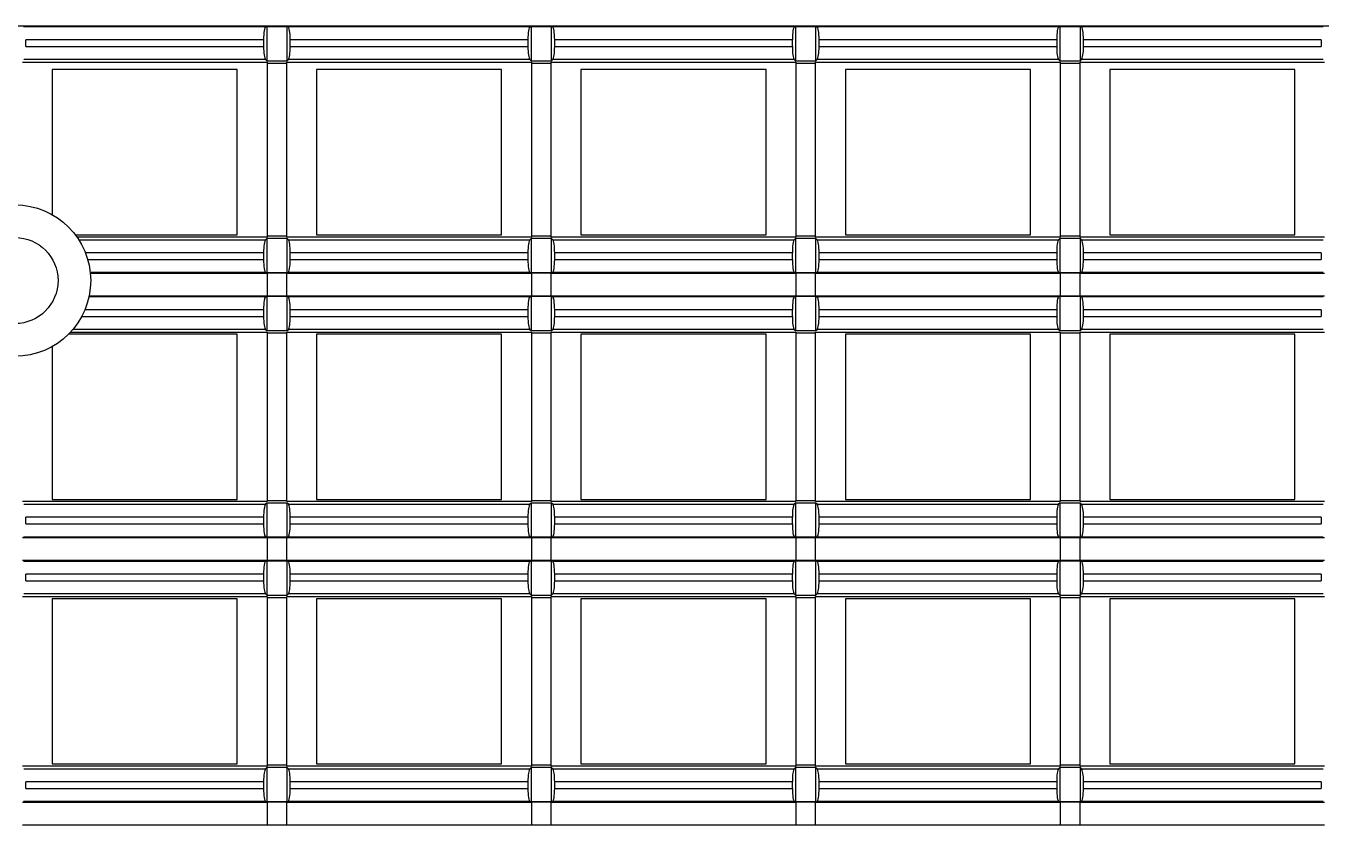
# Model space of a CAD drawing. Header units: inches. Extents: x 0 to 653, y 0 to 346.
# Drawn here: x 92.12 to 111.72, y 307.21 to 319.29 of the extents above; entities that cross this region are included whole.
import ezdxf

# ---------------------------------------------------------------- set-up
doc = ezdxf.new("R2010")
doc.units = ezdxf.units.IN
doc.header["$LTSCALE"] = 35.925693
doc.header["$MEASUREMENT"] = 0
doc.layers.get('0').update_dxf_attribs({"linetype": 'CONTINUOUS'})
doc.layers.add('2', color=7, linetype='CONTINUOUS')
doc.layers.add('71', color=7, linetype='CONTINUOUS')

msp = doc.modelspace()

# ---------------------------------------------------------------- linework, layer by layer
at = {"color": 3, "linetype": 'Continuous'}
msp.add_circle((91.96, 315.44), 0.65, dxfattribs=at)
at = {"layer": '2', "color": 132, "linetype": 'Continuous', "true_color": 0x00cccc}
for p, q in [((0, 319.291), (127.845, 319.291)), ((127.845, 319.287), (0, 319.287)), ((92.09, 319.28), (95.753, 319.28)), ((95.772, 319.284), (95.753, 319.28)), ((95.772, 318.76), (95.772, 319.284)), ((95.772, 319.284), (96.072, 319.284)), ((96.072, 319.284), (96.072, 318.76)), ((96.09, 319.28), (96.072, 319.284)), ((96.09, 319.28), (99.753, 319.28)), ((99.772, 319.284), (99.753, 319.28)), ((99.772, 318.76), (99.772, 319.284)), ((99.772, 319.284), (100.072, 319.284)), ((100.072, 319.284), (100.072, 318.76)), ((100.09, 319.28), (100.072, 319.284)), ((100.09, 319.28), (103.753, 319.28)), ((103.772, 319.284), (103.753, 319.28)), ((103.772, 318.76), (103.772, 319.284)), ((103.772, 319.284), (104.072, 319.284)), ((104.072, 319.284), (104.072, 318.76)), ((104.09, 319.28), (104.072, 319.284)), ((104.09, 319.28), (107.753, 319.28)), ((107.772, 319.284), (107.753, 319.28)), ((107.772, 318.76), (107.772, 319.284)), ((107.772, 319.284), (108.072, 319.284)), ((108.072, 319.284), (108.072, 318.76)), ((108.09, 319.28), (108.072, 319.284)), ((108.09, 319.28), (111.753, 319.28)), ((92.124, 318.981), (92.124, 319.08)), ((95.719, 319.08), (92.124, 319.08)), ((95.719, 319.08), (95.719, 318.981)), ((96.124, 318.981), (96.124, 319.08)), ((99.719, 319.08), (96.124, 319.08)), ((99.719, 319.08), (99.719, 318.981)), ((100.124, 318.981), (100.124, 319.08)), ((103.719, 319.08), (100.124, 319.08)), ((103.719, 319.08), (103.719, 318.981)), ((104.124, 318.981), (104.124, 319.08)), ((107.719, 319.08), (104.124, 319.08)), ((107.719, 319.08), (107.719, 318.981)), ((108.124, 318.981), (108.124, 319.08)), ((111.719, 319.08), (108.124, 319.08)), ((111.719, 319.08), (111.719, 318.981)), ((92.124, 318.981), (95.719, 318.981)), ((96.124, 318.981), (99.719, 318.981)), ((100.124, 318.981), (103.719, 318.981)), ((104.124, 318.981), (107.719, 318.981)), ((108.124, 318.981), (111.719, 318.981)), ((92.072, 318.743), (95.772, 318.743)), ((95.749, 318.784), (92.095, 318.784)), ((92.522, 318.63), (92.522, 316.438)), ((95.322, 318.63), (92.522, 318.63)), ((95.322, 316.13), (95.322, 318.63)), ((95.749, 318.784), (95.772, 318.76)), ((96.072, 318.76), (95.772, 318.76)), ((95.772, 318.743), (95.772, 316.099)), ((96.072, 318.725), (95.772, 318.725)), ((96.072, 318.76), (96.095, 318.784)), ((96.072, 316.099), (96.072, 318.743)), ((96.072, 318.743), (99.772, 318.743)), ((99.748, 318.784), (96.095, 318.784)), ((96.522, 318.63), (96.522, 316.13)), ((99.322, 318.63), (96.522, 318.63)), ((99.322, 316.13), (99.322, 318.63)), ((99.748, 318.784), (99.772, 318.76)), ((100.072, 318.76), (99.772, 318.76)), ((99.772, 318.743), (99.772, 316.099)), ((100.072, 318.725), (99.772, 318.725)), ((100.072, 318.76), (100.095, 318.784)), ((100.072, 316.099), (100.072, 318.743)), ((100.072, 318.743), (103.772, 318.743)), ((103.748, 318.784), (100.095, 318.784)), ((100.522, 318.63), (100.522, 316.13)), ((103.322, 318.63), (100.522, 318.63)), ((103.322, 316.13), (103.322, 318.63)), ((103.748, 318.784), (103.772, 318.76)), ((104.072, 318.76), (103.772, 318.76)), ((103.772, 318.743), (103.772, 316.099)), ((104.072, 318.725), (103.772, 318.725)), ((104.072, 318.76), (104.095, 318.784)), ((104.072, 316.099), (104.072, 318.743)), ((104.072, 318.743), (107.772, 318.743)), ((107.748, 318.784), (104.095, 318.784)), ((104.522, 318.63), (104.522, 316.13)), ((107.322, 318.63), (104.522, 318.63)), ((107.322, 316.13), (107.322, 318.63)), ((107.748, 318.784), (107.772, 318.76)), ((108.072, 318.76), (107.772, 318.76)), ((107.772, 318.743), (107.772, 316.099)), ((108.072, 318.725), (107.772, 318.725)), ((108.072, 318.76), (108.095, 318.784)), ((108.072, 316.099), (108.072, 318.743)), ((108.072, 318.743), (111.772, 318.743)), ((111.748, 318.784), (108.095, 318.784)), ((108.522, 318.63), (108.522, 316.13)), ((111.322, 318.63), (108.522, 318.63)), ((111.322, 316.13), (111.322, 318.63)), ((92.874, 316.13), (95.322, 316.13)), ((95.772, 316.099), (92.897, 316.099)), ((95.772, 316.081), (95.749, 316.058)), ((95.772, 316.116), (96.072, 316.116)), ((95.772, 315.558), (95.772, 316.081)), ((95.772, 316.081), (96.072, 316.081)), ((99.772, 316.099), (96.072, 316.099)), ((96.072, 316.081), (96.072, 315.558)), ((96.095, 316.058), (96.072, 316.081)), ((96.522, 316.13), (99.322, 316.13)), ((99.772, 316.081), (99.748, 316.058)), ((99.772, 316.116), (100.072, 316.116)), ((99.772, 315.558), (99.772, 316.081)), ((99.772, 316.081), (100.072, 316.081)), ((103.772, 316.099), (100.072, 316.099)), ((100.072, 316.081), (100.072, 315.558)), ((100.095, 316.058), (100.072, 316.081)), ((100.522, 316.13), (103.322, 316.13)), ((103.772, 316.081), (103.748, 316.058)), ((103.772, 316.116), (104.072, 316.116)), ((103.772, 315.558), (103.772, 316.081)), ((103.772, 316.081), (104.072, 316.081)), ((107.772, 316.099), (104.072, 316.099)), ((104.072, 316.081), (104.072, 315.558)), ((104.095, 316.058), (104.072, 316.081)), ((104.522, 316.13), (107.322, 316.13)), ((107.772, 316.081), (107.748, 316.058)), ((107.772, 316.116), (108.072, 316.116)), ((107.772, 315.558), (107.772, 316.081)), ((107.772, 316.081), (108.072, 316.081)), ((111.772, 316.099), (108.072, 316.099)), ((108.072, 316.081), (108.072, 315.558)), ((108.095, 316.058), (108.072, 316.081)), ((108.522, 316.13), (111.322, 316.13)), ((92.924, 316.058), (95.749, 316.058)), ((96.095, 316.058), (99.748, 316.058)), ((100.095, 316.058), (103.748, 316.058)), ((104.095, 316.058), (107.748, 316.058)), ((108.095, 316.058), (111.748, 316.058)), ((95.719, 315.861), (93.025, 315.861)), ((93.059, 315.761), (95.719, 315.761)), ((95.719, 315.861), (95.719, 315.761)), ((96.124, 315.761), (96.124, 315.861)), ((99.719, 315.861), (96.124, 315.861)), ((96.124, 315.761), (99.719, 315.761)), ((99.719, 315.861), (99.719, 315.761)), ((100.124, 315.761), (100.124, 315.861)), ((103.719, 315.861), (100.124, 315.861)), ((100.124, 315.761), (103.719, 315.761)), ((103.719, 315.861), (103.719, 315.761)), ((104.124, 315.761), (104.124, 315.861)), ((107.719, 315.861), (104.124, 315.861)), ((104.124, 315.761), (107.719, 315.761)), ((107.719, 315.861), (107.719, 315.761)), ((108.124, 315.761), (108.124, 315.861)), ((111.719, 315.861), (108.124, 315.861)), ((108.124, 315.761), (111.719, 315.761)), ((111.719, 315.861), (111.719, 315.761)), ((95.753, 315.561), (93.099, 315.561)), ((93.099, 315.554), (95.772, 315.554)), ((95.753, 315.561), (95.772, 315.558)), ((96.072, 315.558), (95.772, 315.558)), ((95.772, 315.554), (95.772, 315.206)), ((96.072, 315.551), (95.772, 315.551)), ((96.072, 315.558), (96.09, 315.561)), ((96.072, 315.206), (96.072, 315.554)), ((96.072, 315.554), (99.772, 315.554)), ((99.753, 315.561), (96.09, 315.561)), ((99.753, 315.561), (99.772, 315.558)), ((100.072, 315.558), (99.772, 315.558)), ((99.772, 315.554), (99.772, 315.206)), ((100.072, 315.551), (99.772, 315.551)), ((100.072, 315.558), (100.09, 315.561)), ((100.072, 315.206), (100.072, 315.554)), ((100.072, 315.554), (103.772, 315.554)), ((103.753, 315.561), (100.09, 315.561)), ((103.753, 315.561), (103.772, 315.558)), ((104.072, 315.558), (103.772, 315.558)), ((103.772, 315.554), (103.772, 315.206)), ((104.072, 315.551), (103.772, 315.551)), ((104.072, 315.558), (104.09, 315.561)), ((104.072, 315.206), (104.072, 315.554)), ((104.072, 315.554), (107.772, 315.554)), ((107.753, 315.561), (104.09, 315.561)), ((107.753, 315.561), (107.772, 315.558)), ((108.072, 315.558), (107.772, 315.558)), ((107.772, 315.554), (107.772, 315.206)), ((108.072, 315.551), (107.772, 315.551)), ((108.072, 315.558), (108.09, 315.561)), ((108.072, 315.206), (108.072, 315.554)), ((108.072, 315.554), (111.772, 315.554)), ((111.753, 315.561), (108.09, 315.561)), ((93.08, 315.199), (95.753, 315.199)), ((95.772, 315.206), (93.081, 315.206)), ((95.772, 315.203), (95.753, 315.199)), ((95.772, 315.21), (96.072, 315.21)), ((95.772, 314.679), (95.772, 315.203)), ((95.772, 315.203), (96.072, 315.203)), ((99.772, 315.206), (96.072, 315.206)), ((96.072, 315.203), (96.072, 314.679)), ((96.09, 315.199), (96.072, 315.203)), ((96.09, 315.199), (99.753, 315.199)), ((99.772, 315.203), (99.753, 315.199)), ((99.772, 315.21), (100.072, 315.21)), ((99.772, 314.679), (99.772, 315.203)), ((99.772, 315.203), (100.072, 315.203)), ((103.772, 315.206), (100.072, 315.206)), ((100.072, 315.203), (100.072, 314.679)), ((100.09, 315.199), (100.072, 315.203)), ((100.09, 315.199), (103.753, 315.199)), ((103.772, 315.203), (103.753, 315.199)), ((103.772, 315.21), (104.072, 315.21)), ((103.772, 314.679), (103.772, 315.203)), ((103.772, 315.203), (104.072, 315.203)), ((107.772, 315.206), (104.072, 315.206)), ((104.072, 315.203), (104.072, 314.679)), ((104.09, 315.199), (104.072, 315.203)), ((104.09, 315.199), (107.753, 315.199)), ((107.772, 315.203), (107.753, 315.199)), ((107.772, 315.21), (108.072, 315.21)), ((107.772, 314.679), (107.772, 315.203)), ((107.772, 315.203), (108.072, 315.203)), ((111.772, 315.206), (108.072, 315.206)), ((108.072, 315.203), (108.072, 314.679)), ((108.09, 315.199), (108.072, 315.203)), ((108.09, 315.199), (111.753, 315.199)), ((92.97, 314.899), (95.719, 314.899)), ((95.719, 314.999), (93.017, 314.999)), ((95.719, 314.999), (95.719, 314.899)), ((96.124, 314.899), (96.124, 314.999)), ((99.719, 314.999), (96.124, 314.999)), ((96.124, 314.899), (99.719, 314.899)), ((99.719, 314.999), (99.719, 314.899)), ((100.124, 314.899), (100.124, 314.999)), ((103.719, 314.999), (100.124, 314.999)), ((100.124, 314.899), (103.719, 314.899)), ((103.719, 314.999), (103.719, 314.899)), ((104.124, 314.899), (104.124, 314.999)), ((107.719, 314.999), (104.124, 314.999)), ((104.124, 314.899), (107.719, 314.899)), ((107.719, 314.999), (107.719, 314.899)), ((108.124, 314.899), (108.124, 314.999)), ((111.719, 314.999), (108.124, 314.999)), ((108.124, 314.899), (111.719, 314.899)), ((111.719, 314.999), (111.719, 314.899)), ((95.749, 314.702), (92.836, 314.702)), ((95.749, 314.702), (95.772, 314.679)), ((96.072, 314.679), (96.095, 314.702)), ((99.748, 314.702), (96.095, 314.702)), ((99.748, 314.702), (99.772, 314.679)), ((100.072, 314.679), (100.095, 314.702)), ((103.748, 314.702), (100.095, 314.702)), ((103.748, 314.702), (103.772, 314.679)), ((104.072, 314.679), (104.095, 314.702)), ((107.748, 314.702), (104.095, 314.702)), ((107.748, 314.702), (107.772, 314.679)), ((108.072, 314.679), (108.095, 314.702)), ((111.748, 314.702), (108.095, 314.702)), ((95.322, 314.63), (92.77, 314.63)), ((92.8, 314.661), (95.772, 314.661)), ((95.322, 312.13), (95.322, 314.63)), ((96.072, 314.679), (95.772, 314.679)), ((95.772, 314.661), (95.772, 312.099)), ((96.072, 314.644), (95.772, 314.644)), ((96.072, 312.099), (96.072, 314.661)), ((96.072, 314.661), (99.772, 314.661)), ((96.522, 314.63), (96.522, 312.13)), ((99.322, 314.63), (96.522, 314.63)), ((99.322, 312.13), (99.322, 314.63)), ((100.072, 314.679), (99.772, 314.679)), ((99.772, 314.661), (99.772, 312.099)), ((100.072, 314.644), (99.772, 314.644)), ((100.072, 312.099), (100.072, 314.661)), ((100.072, 314.661), (103.772, 314.661)), ((100.522, 314.63), (100.522, 312.13)), ((103.322, 314.63), (100.522, 314.63)), ((103.322, 312.13), (103.322, 314.63)), ((104.072, 314.679), (103.772, 314.679)), ((103.772, 314.661), (103.772, 312.099)), ((104.072, 314.644), (103.772, 314.644)), ((104.072, 312.099), (104.072, 314.661)), ((104.072, 314.661), (107.772, 314.661)), ((104.522, 314.63), (104.522, 312.13)), ((107.322, 314.63), (104.522, 314.63)), ((107.322, 312.13), (107.322, 314.63)), ((108.072, 314.679), (107.772, 314.679)), ((107.772, 314.661), (107.772, 312.099)), ((108.072, 314.644), (107.772, 314.644)), ((108.072, 312.099), (108.072, 314.661)), ((108.072, 314.661), (111.772, 314.661)), ((108.522, 314.63), (108.522, 312.13)), ((111.322, 314.63), (108.522, 314.63)), ((111.322, 312.13), (111.322, 314.63)), ((92.522, 314.442), (92.522, 312.13)), ((95.772, 312.099), (92.072, 312.099)), ((92.095, 312.058), (95.749, 312.058)), ((92.522, 312.13), (95.322, 312.13)), ((95.772, 312.081), (95.749, 312.058)), ((95.772, 312.117), (96.072, 312.117)), ((95.772, 311.558), (95.772, 312.081)), ((95.772, 312.081), (96.072, 312.081)), ((99.772, 312.099), (96.072, 312.099)), ((96.072, 312.081), (96.072, 311.558)), ((96.095, 312.058), (96.072, 312.081)), ((96.095, 312.058), (99.748, 312.058)), ((96.522, 312.13), (99.322, 312.13)), ((99.772, 312.081), (99.748, 312.058)), ((99.772, 312.117), (100.072, 312.117)), ((99.772, 311.558), (99.772, 312.081)), ((99.772, 312.081), (100.072, 312.081)), ((103.772, 312.099), (100.072, 312.099)), ((100.072, 312.081), (100.072, 311.558)), ((100.095, 312.058), (100.072, 312.081)), ((100.095, 312.058), (103.748, 312.058)), ((100.522, 312.13), (103.322, 312.13)), ((103.772, 312.081), (103.748, 312.058)), ((103.772, 312.117), (104.072, 312.117)), ((103.772, 311.558), (103.772, 312.081)), ((103.772, 312.081), (104.072, 312.081)), ((107.772, 312.099), (104.072, 312.099)), ((104.072, 312.081), (104.072, 311.558)), ((104.095, 312.058), (104.072, 312.081)), ((104.095, 312.058), (107.748, 312.058)), ((104.522, 312.13), (107.322, 312.13)), ((107.772, 312.081), (107.748, 312.058)), ((107.772, 312.117), (108.072, 312.117)), ((107.772, 311.558), (107.772, 312.081)), ((107.772, 312.081), (108.072, 312.081)), ((111.772, 312.099), (108.072, 312.099)), ((108.072, 312.081), (108.072, 311.558)), ((108.095, 312.058), (108.072, 312.081)), ((108.095, 312.058), (111.748, 312.058)), ((108.522, 312.13), (111.322, 312.13)), ((92.124, 311.761), (92.124, 311.861)), ((95.719, 311.861), (92.124, 311.861)), ((92.124, 311.761), (95.719, 311.761)), ((95.719, 311.861), (95.719, 311.761)), ((96.124, 311.761), (96.124, 311.861)), ((99.719, 311.861), (96.124, 311.861)), ((96.124, 311.761), (99.719, 311.761)), ((99.719, 311.861), (99.719, 311.761)), ((100.124, 311.761), (100.124, 311.861)), ((103.719, 311.861), (100.124, 311.861)), ((100.124, 311.761), (103.719, 311.761)), ((103.719, 311.861), (103.719, 311.761)), ((104.124, 311.761), (104.124, 311.861)), ((107.719, 311.861), (104.124, 311.861)), ((104.124, 311.761), (107.719, 311.761)), ((107.719, 311.861), (107.719, 311.761)), ((108.124, 311.761), (108.124, 311.861)), ((111.719, 311.861), (108.124, 311.861)), ((108.124, 311.761), (111.719, 311.761)), ((111.719, 311.861), (111.719, 311.761)), ((95.753, 311.561), (92.09, 311.561)), ((95.753, 311.561), (95.772, 311.558)), ((96.072, 311.558), (95.772, 311.558)), ((96.072, 311.558), (96.09, 311.561)), ((99.753, 311.561), (96.09, 311.561)), ((99.753, 311.561), (99.772, 311.558)), ((100.072, 311.558), (99.772, 311.558)), ((100.072, 311.558), (100.09, 311.561)), ((103.753, 311.561), (100.09, 311.561)), ((103.753, 311.561), (103.772, 311.558)), ((104.072, 311.558), (103.772, 311.558)), ((104.072, 311.558), (104.09, 311.561)), ((107.753, 311.561), (104.09, 311.561)), ((107.753, 311.561), (107.772, 311.558)), ((108.072, 311.558), (107.772, 311.558)), ((108.072, 311.558), (108.09, 311.561)), ((111.753, 311.561), (108.09, 311.561)), ((92.072, 311.554), (95.772, 311.554)), ((95.772, 311.554), (95.772, 311.206)), ((96.072, 311.551), (95.772, 311.551)), ((96.072, 311.206), (96.072, 311.554)), ((96.072, 311.554), (99.772, 311.554)), ((99.772, 311.554), (99.772, 311.206)), ((100.072, 311.551), (99.772, 311.551)), ((100.072, 311.206), (100.072, 311.554)), ((100.072, 311.554), (103.772, 311.554)), ((103.772, 311.554), (103.772, 311.206)), ((104.072, 311.551), (103.772, 311.551)), ((104.072, 311.206), (104.072, 311.554)), ((104.072, 311.554), (107.772, 311.554)), ((107.772, 311.554), (107.772, 311.206)), ((108.072, 311.551), (107.772, 311.551)), ((108.072, 311.206), (108.072, 311.554)), ((108.072, 311.554), (111.772, 311.554)), ((95.772, 311.206), (92.072, 311.206)), ((92.09, 311.199), (95.753, 311.199)), ((95.772, 311.203), (95.753, 311.199)), ((95.772, 311.21), (96.072, 311.21)), ((95.772, 310.679), (95.772, 311.203)), ((95.772, 311.203), (96.072, 311.203)), ((99.772, 311.206), (96.072, 311.206)), ((96.072, 311.203), (96.072, 310.679)), ((96.09, 311.199), (96.072, 311.203)), ((96.09, 311.199), (99.753, 311.199)), ((99.772, 311.203), (99.753, 311.199)), ((99.772, 311.21), (100.072, 311.21)), ((99.772, 310.679), (99.772, 311.203)), ((99.772, 311.203), (100.072, 311.203)), ((103.772, 311.206), (100.072, 311.206)), ((100.072, 311.203), (100.072, 310.679)), ((100.09, 311.199), (100.072, 311.203)), ((100.09, 311.199), (103.753, 311.199)), ((103.772, 311.203), (103.753, 311.199)), ((103.772, 311.21), (104.072, 311.21)), ((103.772, 310.679), (103.772, 311.203)), ((103.772, 311.203), (104.072, 311.203)), ((107.772, 311.206), (104.072, 311.206)), ((104.072, 311.203), (104.072, 310.679)), ((104.09, 311.199), (104.072, 311.203)), ((104.09, 311.199), (107.753, 311.199)), ((107.772, 311.203), (107.753, 311.199)), ((107.772, 311.21), (108.072, 311.21)), ((107.772, 310.679), (107.772, 311.203)), ((107.772, 311.203), (108.072, 311.203)), ((111.772, 311.206), (108.072, 311.206)), ((108.072, 311.203), (108.072, 310.679)), ((108.09, 311.199), (108.072, 311.203)), ((108.09, 311.199), (111.753, 311.199)), ((92.124, 310.899), (92.124, 310.999)), ((95.719, 310.999), (92.124, 310.999)), ((95.719, 310.999), (95.719, 310.899)), ((96.124, 310.899), (96.124, 310.999)), ((99.719, 310.999), (96.124, 310.999)), ((99.719, 310.999), (99.719, 310.899)), ((100.124, 310.899), (100.124, 310.999)), ((103.719, 310.999), (100.124, 310.999)), ((103.719, 310.999), (103.719, 310.899)), ((104.124, 310.899), (104.124, 310.999)), ((107.719, 310.999), (104.124, 310.999)), ((107.719, 310.999), (107.719, 310.899)), ((108.124, 310.899), (108.124, 310.999)), ((111.719, 310.999), (108.124, 310.999)), ((111.719, 310.999), (111.719, 310.899)), ((92.124, 310.899), (95.719, 310.899)), ((96.124, 310.899), (99.719, 310.899)), ((100.124, 310.899), (103.719, 310.899)), ((104.124, 310.899), (107.719, 310.899)), ((108.124, 310.899), (111.719, 310.899)), ((92.072, 310.662), (95.772, 310.662)), ((95.749, 310.702), (92.095, 310.702)), ((92.522, 310.63), (92.522, 308.13)), ((95.322, 310.63), (92.522, 310.63)), ((95.322, 308.13), (95.322, 310.63)), ((95.749, 310.702), (95.772, 310.679)), ((96.072, 310.679), (95.772, 310.679)), ((95.772, 310.662), (95.772, 308.099)), ((96.072, 310.644), (95.772, 310.644)), ((96.072, 310.679), (96.095, 310.702)), ((96.072, 308.099), (96.072, 310.662)), ((96.072, 310.662), (99.772, 310.662)), ((99.748, 310.702), (96.095, 310.702)), ((96.522, 310.63), (96.522, 308.13)), ((99.322, 310.63), (96.522, 310.63)), ((99.322, 308.13), (99.322, 310.63)), ((99.748, 310.702), (99.772, 310.679)), ((100.072, 310.679), (99.772, 310.679)), ((99.772, 310.662), (99.772, 308.099)), ((100.072, 310.644), (99.772, 310.644)), ((100.072, 310.679), (100.095, 310.702)), ((100.072, 308.099), (100.072, 310.662)), ((100.072, 310.662), (103.772, 310.662)), ((103.748, 310.702), (100.095, 310.702)), ((100.522, 310.63), (100.522, 308.13)), ((103.322, 310.63), (100.522, 310.63)), ((103.322, 308.13), (103.322, 310.63)), ((103.748, 310.702), (103.772, 310.679)), ((104.072, 310.679), (103.772, 310.679)), ((103.772, 310.662), (103.772, 308.099)), ((104.072, 310.644), (103.772, 310.644)), ((104.072, 310.679), (104.095, 310.702)), ((104.072, 308.099), (104.072, 310.662)), ((104.072, 310.662), (107.772, 310.662)), ((107.748, 310.702), (104.095, 310.702)), ((104.522, 310.63), (104.522, 308.13)), ((107.322, 310.63), (104.522, 310.63)), ((107.322, 308.13), (107.322, 310.63)), ((107.748, 310.702), (107.772, 310.679)), ((108.072, 310.679), (107.772, 310.679)), ((107.772, 310.662), (107.772, 308.099)), ((108.072, 310.644), (107.772, 310.644)), ((108.072, 310.679), (108.095, 310.702)), ((108.072, 308.099), (108.072, 310.662)), ((108.072, 310.662), (111.772, 310.662)), ((111.748, 310.702), (108.095, 310.702)), ((108.522, 310.63), (108.522, 308.13)), ((111.322, 310.63), (108.522, 310.63)), ((111.322, 308.13), (111.322, 310.63)), ((95.772, 308.099), (92.072, 308.099)), ((92.095, 308.058), (95.749, 308.058)), ((92.522, 308.13), (95.322, 308.13)), ((95.772, 308.081), (95.749, 308.058)), ((95.772, 308.117), (96.072, 308.117)), ((95.772, 307.558), (95.772, 308.081)), ((95.772, 308.081), (96.072, 308.081)), ((99.772, 308.099), (96.072, 308.099)), ((96.072, 308.081), (96.072, 307.558)), ((96.095, 308.058), (96.072, 308.081)), ((96.095, 308.058), (99.748, 308.058)), ((96.522, 308.13), (99.322, 308.13)), ((99.772, 308.081), (99.748, 308.058)), ((99.772, 308.117), (100.072, 308.117)), ((99.772, 307.558), (99.772, 308.081)), ((99.772, 308.081), (100.072, 308.081)), ((103.772, 308.099), (100.072, 308.099)), ((100.072, 308.081), (100.072, 307.558)), ((100.095, 308.058), (100.072, 308.081)), ((100.095, 308.058), (103.748, 308.058)), ((100.522, 308.13), (103.322, 308.13)), ((103.772, 308.081), (103.748, 308.058)), ((103.772, 308.117), (104.072, 308.117)), ((103.772, 307.558), (103.772, 308.081)), ((103.772, 308.081), (104.072, 308.081)), ((107.772, 308.099), (104.072, 308.099)), ((104.072, 308.081), (104.072, 307.558)), ((104.095, 308.058), (104.072, 308.081)), ((104.095, 308.058), (107.748, 308.058)), ((104.522, 308.13), (107.322, 308.13)), ((107.772, 308.081), (107.748, 308.058)), ((107.772, 308.117), (108.072, 308.117)), ((107.772, 307.558), (107.772, 308.081)), ((107.772, 308.081), (108.072, 308.081)), ((111.772, 308.099), (108.072, 308.099)), ((108.072, 308.081), (108.072, 307.558)), ((108.095, 308.058), (108.072, 308.081)), ((108.095, 308.058), (111.748, 308.058)), ((108.522, 308.13), (111.322, 308.13)), ((92.124, 307.761), (92.124, 307.861)), ((95.719, 307.861), (92.124, 307.861)), ((95.719, 307.861), (95.719, 307.761)), ((96.124, 307.761), (96.124, 307.861)), ((99.719, 307.861), (96.124, 307.861)), ((99.719, 307.861), (99.719, 307.761)), ((100.124, 307.761), (100.124, 307.861)), ((103.719, 307.861), (100.124, 307.861)), ((103.719, 307.861), (103.719, 307.761)), ((104.124, 307.761), (104.124, 307.861)), ((107.719, 307.861), (104.124, 307.861)), ((107.719, 307.861), (107.719, 307.761)), ((108.124, 307.761), (108.124, 307.861)), ((111.719, 307.861), (108.124, 307.861)), ((111.719, 307.861), (111.719, 307.761)), ((92.124, 307.761), (95.719, 307.761)), ((96.124, 307.761), (99.719, 307.761)), ((100.124, 307.761), (103.719, 307.761)), ((104.124, 307.761), (107.719, 307.761)), ((108.124, 307.761), (111.719, 307.761)), ((92.072, 307.554), (95.772, 307.554)), ((95.753, 307.561), (92.09, 307.561)), ((95.753, 307.561), (95.772, 307.558)), ((96.072, 307.558), (95.772, 307.558)), ((95.772, 307.554), (95.772, 307.206)), ((96.072, 307.551), (95.772, 307.551)), ((96.072, 307.558), (96.09, 307.561)), ((96.072, 307.206), (96.072, 307.554)), ((96.072, 307.554), (99.772, 307.554)), ((99.753, 307.561), (96.09, 307.561)), ((99.753, 307.561), (99.772, 307.558)), ((100.072, 307.558), (99.772, 307.558)), ((99.772, 307.554), (99.772, 307.206)), ((100.072, 307.551), (99.772, 307.551)), ((100.072, 307.558), (100.09, 307.561)), ((100.072, 307.206), (100.072, 307.554)), ((100.072, 307.554), (103.772, 307.554)), ((103.753, 307.561), (100.09, 307.561)), ((103.753, 307.561), (103.772, 307.558)), ((104.072, 307.558), (103.772, 307.558)), ((103.772, 307.554), (103.772, 307.206)), ((104.072, 307.551), (103.772, 307.551)), ((104.072, 307.558), (104.09, 307.561)), ((104.072, 307.206), (104.072, 307.554)), ((104.072, 307.554), (107.772, 307.554)), ((107.753, 307.561), (104.09, 307.561)), ((107.753, 307.561), (107.772, 307.558)), ((108.072, 307.558), (107.772, 307.558)), ((107.772, 307.554), (107.772, 307.206)), ((108.072, 307.551), (107.772, 307.551)), ((108.072, 307.558), (108.09, 307.561)), ((108.072, 307.206), (108.072, 307.554)), ((108.072, 307.554), (111.772, 307.554)), ((111.753, 307.561), (108.09, 307.561)), ((95.772, 307.206), (92.072, 307.206)), ((95.772, 307.21), (96.072, 307.21)), ((99.772, 307.206), (96.072, 307.206)), ((99.772, 307.21), (100.072, 307.21)), ((103.772, 307.206), (100.072, 307.206)), ((103.772, 307.21), (104.072, 307.21)), ((107.772, 307.206), (104.072, 307.206)), ((107.772, 307.21), (108.072, 307.21)), ((111.772, 307.206), (108.072, 307.206))]:
    msp.add_line(p, q, dxfattribs=at)
for centre, start_param, end_param in [((95.755, 319.08), 0.034907, 1.570796), ((96.089, 319.08), -1.570796, -0.034907), ((99.755, 319.08), 0.034907, 1.570796), ((100.089, 319.08), -1.570796, -0.034907), ((103.755, 319.08), 0.034907, 1.570796), ((104.089, 319.08), -1.570796, -0.034907), ((107.754, 319.08), 0.034907, 1.570796), ((108.089, 319.08), -1.570796, -0.034907), ((95.755, 318.981), 1.570796, 2.96706), ((96.089, 318.981), -2.96706, -1.570796), ((99.755, 318.981), -4.712389, -3.316126), ((100.089, 318.981), -2.96706, -1.570796), ((103.755, 318.981), -4.712389, -3.316126), ((104.089, 318.981), -2.96706, -1.570796), ((107.754, 318.981), -4.712389, -3.316126), ((108.089, 318.981), -2.96706, -1.570796), ((95.755, 315.861), 0.174533, 1.570796), ((96.089, 315.861), -1.570796, -0.174533), ((99.755, 315.861), 0.174533, 1.570796), ((100.089, 315.861), -1.570796, -0.174533), ((103.755, 315.861), 0.174533, 1.570796), ((104.089, 315.861), -1.570796, -0.174533), ((107.754, 315.861), 0.174533, 1.570796), ((108.089, 315.861), -1.570796, -0.174533), ((95.755, 315.761), -4.712389, -3.176499), ((96.089, 315.761), -3.106686, -1.570796), ((99.755, 315.761), 1.570796, 3.106686), ((100.089, 315.761), -3.106686, -1.570796), ((103.755, 315.761), -4.712389, -3.176499), ((104.089, 315.761), -3.106686, -1.570796), ((107.754, 315.761), -4.712389, -3.176499), ((108.089, 315.761), -3.106686, -1.570796), ((95.755, 314.999), 0.034907, 1.570796), ((96.089, 314.999), -1.570796, -0.034907), ((99.755, 314.999), 0.034907, 1.570796), ((100.089, 314.999), -1.570796, -0.034907), ((103.755, 314.999), 0.034907, 1.570796), ((104.089, 314.999), -1.570796, -0.034907), ((107.754, 314.999), 0.034907, 1.570796), ((108.089, 314.999), -1.570796, -0.034907), ((95.755, 314.899), 1.570796, 2.96706), ((96.089, 314.899), -2.96706, -1.570796), ((99.755, 314.899), -4.712389, -3.316126), ((100.089, 314.899), -2.96706, -1.570796), ((103.755, 314.899), -4.712389, -3.316126), ((104.089, 314.899), -2.96706, -1.570796), ((107.754, 314.899), -4.712389, -3.316126), ((108.089, 314.899), -2.96706, -1.570796), ((95.755, 311.861), 0.174533, 1.570796), ((96.089, 311.861), -1.570796, -0.174533), ((99.755, 311.861), 0.174533, 1.570796), ((100.089, 311.861), -1.570796, -0.174533), ((103.755, 311.861), 0.174533, 1.570796), ((104.089, 311.861), -1.570796, -0.174533), ((107.754, 311.861), 0.174533, 1.570796), ((108.089, 311.861), -1.570796, -0.174533), ((95.755, 311.761), -4.712389, -3.176499), ((96.089, 311.761), -3.106686, -1.570796), ((99.755, 311.761), 1.570796, 3.106686), ((100.089, 311.761), -3.106686, -1.570796), ((103.755, 311.761), -4.712389, -3.176499), ((104.089, 311.761), -3.106686, -1.570796), ((107.754, 311.761), -4.712389, -3.176499), ((108.089, 311.761), -3.106686, -1.570796), ((95.755, 310.999), 0.034907, 1.570796), ((96.089, 310.999), -1.570796, -0.034907), ((99.755, 310.999), 0.034907, 1.570796), ((100.089, 310.999), -1.570796, -0.034907), ((103.755, 310.999), 0.034907, 1.570796), ((104.089, 310.999), -1.570796, -0.034907), ((107.754, 310.999), 0.034907, 1.570796), ((108.089, 310.999), -1.570796, -0.034907), ((95.755, 310.899), 1.570796, 2.96706), ((96.089, 310.899), -2.96706, -1.570796), ((99.755, 310.899), -4.712389, -3.316126), ((100.089, 310.899), -2.96706, -1.570796), ((103.755, 310.899), -4.712389, -3.316126), ((104.089, 310.899), -2.96706, -1.570796), ((107.754, 310.899), -4.712389, -3.316126), ((108.089, 310.899), -2.96706, -1.570796), ((95.755, 307.861), 0.174533, 1.570796), ((96.089, 307.861), -1.570796, -0.174533), ((99.755, 307.861), 0.174533, 1.570796), ((100.089, 307.861), -1.570796, -0.174533), ((103.755, 307.861), 0.174533, 1.570796), ((104.089, 307.861), -1.570796, -0.174533), ((107.754, 307.861), 0.174533, 1.570796), ((108.089, 307.861), -1.570796, -0.174533), ((95.755, 307.761), -4.712389, -3.176499), ((96.089, 307.761), -3.106686, -1.570796), ((99.755, 307.761), 1.570796, 3.106686), ((100.089, 307.761), -3.106686, -1.570796), ((103.755, 307.761), -4.712389, -3.176499), ((104.089, 307.761), -3.106686, -1.570796), ((107.754, 307.761), -4.712389, -3.176499), ((108.089, 307.761), -3.106686, -1.570796)]:
    msp.add_ellipse(centre, major_axis=(0, 0.2), ratio=0.176327, start_param=start_param, end_param=end_param, dxfattribs=at)
at = {"layer": '71', "color": 3, "linetype": 'Continuous'}
msp.add_circle((91.96, 315.44), 1.145, dxfattribs=at)

doc.saveas('drawing.dxf')
